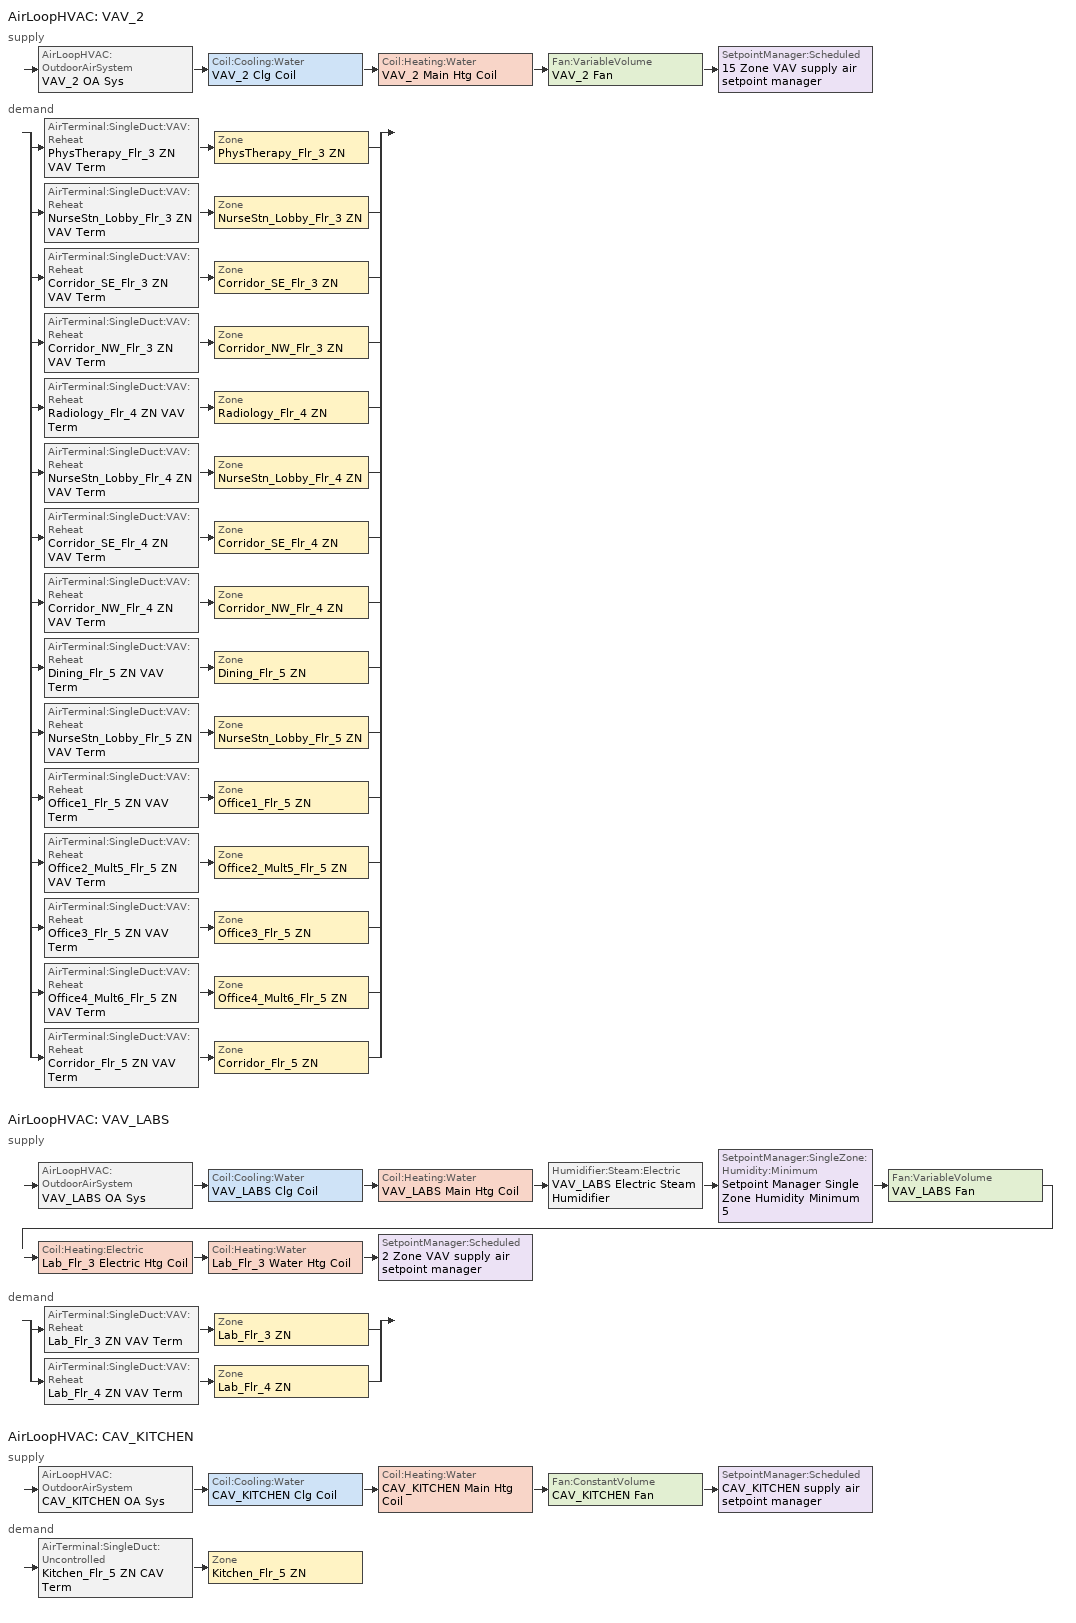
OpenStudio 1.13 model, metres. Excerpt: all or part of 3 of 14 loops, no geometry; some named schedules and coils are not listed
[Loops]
AirLoopHVAC 'VAV_2'
 supply: AirLoopHVAC:OutdoorAirSystem 'VAV_2 OA Sys' > Coil:Cooling:Water 'VAV_2 Clg Coil' > Coil:Heating:Water 'VAV_2 Main Htg Coil' > Fan:VariableVolume 'VAV_2 Fan' > SetpointManager:Scheduled '15 Zone VAV supply air setpoint manager'
 demand: split
  | AirTerminal:SingleDuct:VAV:Reheat 'PhysTherapy_Flr_3 ZN VAV Term' > Zone 'PhysTherapy_Flr_3 ZN'
  | AirTerminal:SingleDuct:VAV:Reheat 'NurseStn_Lobby_Flr_3 ZN VAV Term' > Zone 'NurseStn_Lobby_Flr_3 ZN'
  | AirTerminal:SingleDuct:VAV:Reheat 'Corridor_SE_Flr_3 ZN VAV Term' > Zone 'Corridor_SE_Flr_3 ZN'
  | AirTerminal:SingleDuct:VAV:Reheat 'Corridor_NW_Flr_3 ZN VAV Term' > Zone 'Corridor_NW_Flr_3 ZN'
  | AirTerminal:SingleDuct:VAV:Reheat 'Radiology_Flr_4 ZN VAV Term' > Zone 'Radiology_Flr_4 ZN'
  | AirTerminal:SingleDuct:VAV:Reheat 'NurseStn_Lobby_Flr_4 ZN VAV Term' > Zone 'NurseStn_Lobby_Flr_4 ZN'
  | AirTerminal:SingleDuct:VAV:Reheat 'Corridor_SE_Flr_4 ZN VAV Term' > Zone 'Corridor_SE_Flr_4 ZN'
  | AirTerminal:SingleDuct:VAV:Reheat 'Corridor_NW_Flr_4 ZN VAV Term' > Zone 'Corridor_NW_Flr_4 ZN'
  | AirTerminal:SingleDuct:VAV:Reheat 'Dining_Flr_5 ZN VAV Term' > Zone 'Dining_Flr_5 ZN'
  | AirTerminal:SingleDuct:VAV:Reheat 'NurseStn_Lobby_Flr_5 ZN VAV Term' > Zone 'NurseStn_Lobby_Flr_5 ZN'
  | AirTerminal:SingleDuct:VAV:Reheat 'Office1_Flr_5 ZN VAV Term' > Zone 'Office1_Flr_5 ZN'
  | AirTerminal:SingleDuct:VAV:Reheat 'Office2_Mult5_Flr_5 ZN VAV Term' > Zone 'Office2_Mult5_Flr_5 ZN'
  | AirTerminal:SingleDuct:VAV:Reheat 'Office3_Flr_5 ZN VAV Term' > Zone 'Office3_Flr_5 ZN'
  | AirTerminal:SingleDuct:VAV:Reheat 'Office4_Mult6_Flr_5 ZN VAV Term' > Zone 'Office4_Mult6_Flr_5 ZN'
  | AirTerminal:SingleDuct:VAV:Reheat 'Corridor_Flr_5 ZN VAV Term' > Zone 'Corridor_Flr_5 ZN'
AirLoopHVAC 'VAV_LABS'
 supply: AirLoopHVAC:OutdoorAirSystem 'VAV_LABS OA Sys' > Coil:Cooling:Water 'VAV_LABS Clg Coil' > Coil:Heating:Water 'VAV_LABS Main Htg Coil' > Humidifier:Steam:Electric 'VAV_LABS Electric Steam Humidifier' > SetpointManager:SingleZone:Humidity:Minimum 'Setpoint Manager Single Zone Humidity Minimum 5' > Fan:VariableVolume 'VAV_LABS Fan' > Coil:Heating:Electric 'Lab_Flr_3 Electric Htg Coil' > Coil:Heating:Water 'Lab_Flr_3 Water Htg Coil' > SetpointManager:Scheduled '2 Zone VAV supply air setpoint manager'
 demand: split
  | AirTerminal:SingleDuct:VAV:Reheat 'Lab_Flr_3 ZN VAV Term' > Zone 'Lab_Flr_3 ZN'
  | AirTerminal:SingleDuct:VAV:Reheat 'Lab_Flr_4 ZN VAV Term' > Zone 'Lab_Flr_4 ZN'
AirLoopHVAC 'CAV_KITCHEN'
 supply: AirLoopHVAC:OutdoorAirSystem 'CAV_KITCHEN OA Sys' > Coil:Cooling:Water 'CAV_KITCHEN Clg Coil' > Coil:Heating:Water 'CAV_KITCHEN Main Htg Coil' > Fan:ConstantVolume 'CAV_KITCHEN Fan' > SetpointManager:Scheduled 'CAV_KITCHEN supply air setpoint manager'
 demand: AirTerminal:SingleDuct:Uncontrolled 'Kitchen_Flr_5 ZN CAV Term' > Zone 'Kitchen_Flr_5 ZN'
[Sizing:Zone] Zone Cooling Design Supply Air Temperature Input Method=SupplyAirTemperature; Zone Cooling Design Supply Air Temperature {C}=12.8; Zone Cooling Design Supply Air Temperature Difference {deltaC}=11.11; Zone Heating Design Supply Air Temperature Input Method=SupplyAirTemperature; Zone Heating Design Supply Air Temperature {C}=40; Zone Heating Design Supply Air Temperature Difference {deltaC}=11.11; Zone Cooling Design Supply Air Humidity Ratio {kg-H2O/kg-air}=0.0085; Zone Heating Design Supply Air Humidity Ratio {kg-H2O/kg-air}=0.008; Cooling Design Air Flow Method=DesignDayWithLimit; Heating Design Air Flow Method=DesignDay; Account for Dedicated Outdoor Air System=No; Dedicated Outdoor Air System Control Strategy=NeutralSupplyAir; Dedicated Outdoor Air Low Setpoint Temperature for Design {C}=autosize; Dedicated Outdoor Air High Setpoint Temperature for Design {C}=autosize
Kitchen_Flr_5 ZN; Dining_Flr_5 ZN; NurseStn_Lobby_Flr_4 ZN; Corridor_NW_Flr_3 ZN; Lab_Flr_3 ZN; Corridor_NW_Flr_4 ZN; NurseStn_Lobby_Flr_5 ZN; Office1_Flr_5 ZN; Radiology_Flr_4 ZN; Corridor_Flr_5 ZN; Corridor_SE_Flr_4 ZN; Office4_Mult6_Flr_5 ZN; PhysTherapy_Flr_3 ZN; Lab_Flr_4 ZN; Office2_Mult5_Flr_5 ZN; Office3_Flr_5 ZN; Corridor_SE_Flr_3 ZN; NurseStn_Lobby_Flr_3 ZN
[Zone equipment]
Kitchen_Flr_5 ZN: Kitchen_Flr_5 ZN CAV Term, Kitchen_Flr_5 ZN Exhaust Fan
Dining_Flr_5 ZN: Dining_Flr_5 ZN VAV Term
NurseStn_Lobby_Flr_4 ZN: NurseStn_Lobby_Flr_4 ZN VAV Term
Corridor_NW_Flr_3 ZN: Corridor_NW_Flr_3 ZN VAV Term
Lab_Flr_3 ZN: Lab_Flr_3 ZN VAV Term
Corridor_NW_Flr_4 ZN: Corridor_NW_Flr_4 ZN VAV Term
NurseStn_Lobby_Flr_5 ZN: NurseStn_Lobby_Flr_5 ZN VAV Term
Office1_Flr_5 ZN: Office1_Flr_5 ZN VAV Term
Radiology_Flr_4 ZN: Radiology_Flr_4 ZN VAV Term
Corridor_Flr_5 ZN: Corridor_Flr_5 ZN VAV Term
Corridor_SE_Flr_4 ZN: Corridor_SE_Flr_4 ZN VAV Term
Office4_Mult6_Flr_5 ZN: Office4_Mult6_Flr_5 ZN VAV Term
PhysTherapy_Flr_3 ZN: PhysTherapy_Flr_3 ZN VAV Term
Lab_Flr_4 ZN: Lab_Flr_4 ZN VAV Term
Office2_Mult5_Flr_5 ZN: Office2_Mult5_Flr_5 ZN VAV Term
Office3_Flr_5 ZN: Office3_Flr_5 ZN VAV Term
Corridor_SE_Flr_3 ZN: Corridor_SE_Flr_3 ZN VAV Term
NurseStn_Lobby_Flr_3 ZN: NurseStn_Lobby_Flr_3 ZN VAV Term
[SetpointManager:Scheduled] Control Variable=Temperature
Name | Schedule
15 Zone VAV supply air setpoint manager | Supply Air Temp - 55.04F 5
2 Zone VAV supply air setpoint manager | Supply Air Temp - 55.04F 6
CAV_KITCHEN supply air setpoint manager | Supply Air Temp - 55.04F 7
[AirLoopHVAC] Availability Schedule=Hospital HVACOperationSchd; Design Supply Air Flow Rate {m3/s}=AutoSize
Name | Availability Manager
VAV_2 | Availability Manager Night Cycle 6
VAV_LABS | Availability Manager Night Cycle 7
CAV_KITCHEN | Availability Manager Night Cycle 8
[Sizing:System] Type of Load to Size On=Sensible; Preheat Design Humidity Ratio {kg-H2O/kg-Air}=0.008; Precool Design Temperature {C}=12.8; Precool Design Humidity Ratio {kg-H2O/kg-Air}=0.008; Central Cooling Design Supply Air Temperature {C}=12.8; 100% Outdoor Air in Cooling=No; 100% Outdoor Air in Heating=No; Central Cooling Design Supply Air Humidity Ratio {kg-H2O/kg-Air}=0.0085; Central Heating Design Supply Air Humidity Ratio {kg-H2O/kg-Air}=0.008; Cooling Design Air Flow Method=DesignDay; Cooling Design Air Flow Rate {m3/s}=0; Heating Design Air Flow Method=DesignDay; Heating Design Air Flow Rate {m3/s}=0; System Outdoor Air Method=ZoneSum; Zone Maximum Outdoor Air Fraction=1; Cooling Supply Air Flow Rate Per Floor Area {m3/s-m2}=0.00996765; Cooling Fraction of Autosized Cooling Supply Air Flow Rate=1; Cooling Supply Air Flow Rate Per Unit Cooling Capacity {m3/s-W}=3.94755e-05; Heating Supply Air Flow Rate Per Floor Area {m3/s-m2}=0.00996765; Heating Fraction of Autosized Heating Supply Air Flow Rate=1; Heating Fraction of Autosized Cooling Supply Air Flow Rate=1; Heating Supply Air Flow Rate Per Unit Heating Capacity {m3/s-W}=3.15882e-05; Cooling Design Capacity Method=CoolingDesignCapacity; Cooling Design Capacity {W}=autosize; Cooling Design Capacity Per Floor Area {W/m2}=234.7; Fraction of Autosized Cooling Design Capacity=1; Heating Design Capacity Method=HeatingDesignCapacity; Heating Design Capacity {W}=autosize; Heating Design Capacity Per Floor Area {W/m2}=157; Fraction of Autosized Heating Design Capacity=1; Central Cooling Capacity Control Method=OnOff
Name | Design Outdoor Air Flow Rate {m3/s} | Minimum System Air Flow Ratio | Preheat Design Temperature {C} | Central Heating Design Supply Air Temperature {C} | Sizing Option
VAV_2 | 5.31898 | 0.3 | 7 | 12.8 | Coincident
VAV_LABS | 0.621063 | 1 | 7 | 12.8 | NonCoincident
CAV_KITCHEN | Autosize | 1 | 12.8 | 40 | NonCoincident
[Fan:VariableVolume] Availability Schedule=Always On Discrete; Pressure Rise {Pa}=1389.92; Maximum Flow Rate {m3/s}=Autosize; Fan Power Minimum Flow Rate Input Method=Fraction; Fan Power Minimum Air Flow Rate {m3/s}=0; Motor In Airstream Fraction=1; Fan Power Coefficient 5=0
Name | Fan Efficiency | Fan Power Minimum Flow Fraction | Motor Efficiency | Fan Power Coefficient 1 | Fan Power Coefficient 2 | Fan Power Coefficient 3 | Fan Power Coefficient 4
VAV_2 Fan | 0.6175 | 0.2 | 0.95 | 0.0013 | 0.147 | 0.9506 | -0.0998
VAV_LABS Fan | 0.59605 | 0.7 | 0.917 | 0.1631 | 1.5901 | -0.8817 | 0.1281
[Controller:OutdoorAir] Minimum Outdoor Air Flow Rate {m3/s}=Autosize; Maximum Outdoor Air Flow Rate {m3/s}=Autosize; Economizer Control Action Type=ModulateFlow; Lockout Type=NoLockout; Minimum Limit Type=FixedMinimum; High Humidity Control=No; Heat Recovery Bypass Control Type=BypassWhenOAFlowGreaterThanMinimum
Name | Economizer Control Type | Minimum Outdoor Air Schedule | Controller Mechanical Ventilation | Economizer Maximum Limit Dry-Bulb Temperature {C} | Economizer Maximum Limit Enthalpy {J/kg} | Economizer Minimum Limit Dry-Bulb Temperature {C} | Minimum Fraction of Outdoor Air Schedule
VAV_2 OA Controller | DifferentialEnthalpy | Hospital HVACOperationSchd | VAV_2 Vent Controller
VAV_LABS OA Controller | NoEconomizer | Always On Discrete | VAV_LABS Vent Controller | 28 | 64000 | -100
CAV_KITCHEN OA Controller | DifferentialEnthalpy | Hospital HVACOperationSchd | CAV_KITCHEN Vent Controller |  |  |  | Hospital BLDG_OA_FRAC_SCH
[Controller:MechanicalVentilation] Availability Schedule=Always On Discrete
Name | System Outdoor Air Method
VAV_2 Vent Controller; VAV_LABS Vent Controller | VentilationRateProcedure
CAV_KITCHEN Vent Controller | ZoneSum
[AirLoopHVAC:OutdoorAirSystem]
Name | Controller
VAV_2 OA Sys | VAV_2 OA Controller
VAV_LABS OA Sys | VAV_LABS OA Controller
CAV_KITCHEN OA Sys | CAV_KITCHEN OA Controller
[AvailabilityManager:NightCycle] Control Type=CycleOnAny; Thermostat Tolerance {deltaC}=1; Cycling Run Time {s}=3600
Availability Manager Night Cycle 6; Availability Manager Night Cycle 7; Availability Manager Night Cycle 8
[AirTerminal:SingleDuct:VAV:Reheat] Availability Schedule=Always On Discrete; Maximum Air Flow Rate {m3/s}=AutoSize; Zone Minimum Air Flow Input Method=Constant; Fixed Minimum Air Flow Rate {m3/s}=0; Maximum Hot Water or Steam Flow Rate {m3/s}=AutoSize; Minimum Hot Water or Steam Flow Rate {m3/s}=0; Convergence Tolerance=0.001; Damper Heating Action=Reverse; Maximum Flow per Zone Floor Area During Reheat {m3/s-m2}=0; Maximum Flow Fraction During Reheat=0.5; Maximum Reheat Air Temperature {C}=40; Control For Outdoor Air=No
Name | Constant Minimum Air Flow Fraction | Reheat Coil
PhysTherapy_Flr_3 ZN VAV Term | 0.272004 | PhysTherapy_Flr_3 ZN Rht Coil
NurseStn_Lobby_Flr_3 ZN VAV Term | 0.359492 | NurseStn_Lobby_Flr_3 ZN Rht Coil
Corridor_SE_Flr_3 ZN VAV Term | 0.572254 | Corridor_SE_Flr_3 ZN Rht Coil
Corridor_NW_Flr_3 ZN VAV Term | 0.539319 | Corridor_NW_Flr_3 ZN Rht Coil
Radiology_Flr_4 ZN VAV Term | 0.2 | Radiology_Flr_4 ZN Rht Coil
NurseStn_Lobby_Flr_4 ZN VAV Term | 0.330483 | NurseStn_Lobby_Flr_4 ZN Rht Coil
Corridor_SE_Flr_4 ZN VAV Term | 0.510837 | Corridor_SE_Flr_4 ZN Rht Coil
Corridor_NW_Flr_4 ZN VAV Term | 0.485999 | Corridor_NW_Flr_4 ZN Rht Coil
Dining_Flr_5 ZN VAV Term | 1 | Dining_Flr_5 ZN Rht Coil
NurseStn_Lobby_Flr_5 ZN VAV Term | 0.266835 | NurseStn_Lobby_Flr_5 ZN Rht Coil
Office1_Flr_5 ZN VAV Term | 0.2 | Office1_Flr_5 ZN Rht Coil
Office2_Mult5_Flr_5 ZN VAV Term | 0.2 | Office2_Mult5_Flr_5 ZN Rht Coil
Office3_Flr_5 ZN VAV Term | 0.2 | Office3_Flr_5 ZN Rht Coil
Office4_Mult6_Flr_5 ZN VAV Term | 0.2 | Office4_Mult6_Flr_5 ZN Rht Coil
Corridor_Flr_5 ZN VAV Term | 0.345639 | Corridor_Flr_5 ZN Rht Coil
Lab_Flr_3 ZN VAV Term | 1 | Lab_Flr_3 ZN Rht Coil
Lab_Flr_4 ZN VAV Term | 1 | Lab_Flr_4 ZN Rht Coil
[Fan:ConstantVolume]
CAV_KITCHEN Fan: Availability Schedule=Always On Discrete; Fan Efficiency=0.61165; Pressure Rise {Pa}=1018.77; Maximum Flow Rate {m3/s}=AutoSize; Motor Efficiency=0.941
[AirTerminal:SingleDuct:Uncontrolled]
Kitchen_Flr_5 ZN CAV Term: Availability Schedule=Always On Discrete; Maximum Air Flow Rate {m3/s}=AutoSize
[Fan:ZoneExhaust]
Kitchen_Flr_5 ZN Exhaust Fan: Availability Schedule=Hospital Kitchen_Exhaust_SCH; Fan Efficiency=0.0660786; Pressure Rise {Pa}=124.544; Maximum Flow Rate {m3/s}=3.39802; System Availability Manager Coupling Mode=Decoupled; Balanced Exhaust Fraction Schedule=Hospital Kitchen Exhaust Fan Balanced Exhaust Fraction Schedule
[Refrigeration:Case] Availability Schedule=Always On Discrete; Zone=Kitchen_Flr_5 ZN; Rated Ambient Temperature {C}=23.8889; Rated Ambient Relative Humidity {percent}=55; Latent Case Credit Curve Type=CaseTemperatureMethod; Case Lighting Schedule=Hospital BLDG_LIGHT_SCH; Fraction of Lighting Energy to Case=1; Anti-Sweat Heater Control Type=None; Humidity at Zero Anti-Sweat Heater Energy {percent}=0; Case Height {m}=0; Defrost Energy Correction Curve Type=None
Name | Rated Total Cooling Capacity per Unit Length {W/m} | Rated Latent Heat Ratio | Rated Runtime Fraction | Case Length {m} | Case Operating Temperature {C} | Latent Case Credit Curve | Standard Case Fan Power per Unit Length {W/m} | Operating Case Fan Power per Unit Length {W/m} | Standard Case Lighting Power per Unit Length {W/m} | Fraction of Anti-Sweat Heater Energy to Case | Case Defrost Power per Unit Length {W/m} | Case Defrost Type | Case Defrost Schedule | Case Defrost Drip-Down Schedule | Under Case HVAC Return Air Fraction | Refrigerated Case Restocking Schedule | Case Credit Fraction Schedule
Kitchen_Flr_5 ZN Walkin Freezer | 734 | 0.1 | 0.4 | 10.98 | -23 | Single Shelf Horizontal Latent Energy Multiplier_After2004 | 69 | 69 | 33 | 0 | 364 | Electric | Refrigeration Defrost Schedule | Refrigeration Defrost DripDown Schedule | 0 | Hospital Kitchen_Flr_5_Case:1_WALKINFREEZER_WalkInStockingSched | Refrigeration Case Credit Schedule
Kitchen_Flr_5 ZN Display Case | 886.5 | 0.08 | 0.85 | 8.93 | 2 | Multi Shelf Vertical Latent Energy Multiplier | 67 | 67 | 40 | 0.2 | 0 | OffCycle | Refrigeration Defrost Schedule 1 |  | 0.05 | Hospital Kitchen_Flr_5_Case:2_SELFCONTAINEDDISPLAYCASE_CaseStockingSched
[Refrigeration:Condenser:AirCooled] Rated Subcooling Temperature Difference {deltaC}=0; Condenser Fan Speed Control Type=VariableSpeed; Rated Fan Power {W}=1000; Minimum Fan Air Flow Ratio=0.25
Name | Rated Effective Total Heat Rejection Rate Curve
Refrigeration Condenser Air Cooled 1 | Refrigeration Condenser Air Cooled HR Curve
Refrigeration Condenser Air Cooled 2 | Refrigeration Condenser Air Cooled HR Curve 1
[Refrigeration:System] Minimum Condensing Temperature {C}=21; Refrigeration System Working Fluid Type=R404a; Suction Temperature Control Type=ConstantSuctionTemperature; Suction Piping Zone=Kitchen_Flr_5 ZN
Name | Refrigeration Condenser
Refrigeration System 1 | Refrigeration Condenser Air Cooled 1
Refrigeration System 2 | Refrigeration Condenser Air Cooled 2
[Humidifier:Steam:Electric]
VAV_LABS Electric Steam Humidifier: Rated Capacity {m3/s}=3.72e-05; Rated Power {W}=100000
[SetpointManager:SingleZone:Humidity:Minimum]
Setpoint Manager Single Zone Humidity Minimum 5: Control Variable=MinimumHumidityRatio; Control Zone=Lab_Flr_3 ZN
[Coil:Heating:Electric]
Lab_Flr_3 Electric Htg Coil: Availability Schedule=Always On Discrete
[Schedule:Ruleset]
Name | Default Day Schedule | Summer Design Day Schedule | Winter Design Day Schedule
Hospital BLDG_LIGHT_SCH | Hospital BLDG_LIGHT_SCH Default | Hospital BLDG_LIGHT_SCH Summer Design Day | Hospital BLDG_LIGHT_SCH Winter Design Day
Hospital HVACOperationSchd | Hospital HVACOperationSchd Default | Hospital HVACOperationSchd Summer Design Day | Hospital HVACOperationSchd Winter Design Day
Hospital BLDG_OA_FRAC_SCH | Hospital BLDG_OA_FRAC_SCH Default | Hospital BLDG_OA_FRAC_SCH Summer Design Day | Hospital BLDG_OA_FRAC_SCH Winter Design Day
Supply Air Temp - 55.04F 5 | Supply Air Temp - 55.04F Default 5
Supply Air Temp - 55.04F 6 | Supply Air Temp - 55.04F Default 6
Supply Air Temp - 55.04F 7 | Supply Air Temp - 55.04F Default 7
Hospital Kitchen_Exhaust_SCH | Hospital Kitchen_Exhaust_SCH Default | Hospital Kitchen_Exhaust_SCH Summer Design Day | Hospital Kitchen_Exhaust_SCH Winter Design Day
Hospital Kitchen Exhaust Fan Balanced Exhaust Fraction Schedule | Hospital Kitchen Exhaust Fan Balanced Exhaust Fraction Schedule Default | Hospital Kitchen Exhaust Fan Balanced Exhaust Fraction Schedule Summer Design Day | Hospital Kitchen Exhaust Fan Balanced Exhaust Fraction Schedule Winter Design Day
Refrigeration Defrost Schedule | Refrigeration Defrost Schedule Default
Refrigeration Defrost DripDown Schedule | Refrigeration Defrost DripDown Schedule Default
Refrigeration Case Credit Schedule | Refrigeration Case Credit Schedule Default
Hospital Kitchen_Flr_5_Case:1_WALKINFREEZER_WalkInStockingSched | Hospital Kitchen_Flr_5_Case:1_WALKINFREEZER_WalkInStockingSched Default | Hospital Kitchen_Flr_5_Case:1_WALKINFREEZER_WalkInStockingSched Summer Design Day | Hospital Kitchen_Flr_5_Case:1_WALKINFREEZER_WalkInStockingSched Winter Design Day
Refrigeration Defrost Schedule 1 | Refrigeration Defrost Schedule Default 1
Hospital Kitchen_Flr_5_Case:2_SELFCONTAINEDDISPLAYCASE_CaseStockingSched | Hospital Kitchen_Flr_5_Case:2_SELFCONTAINEDDISPLAYCASE_CaseStockingSched Default | Hospital Kitchen_Flr_5_Case:2_SELFCONTAINEDDISPLAYCASE_CaseStockingSched Summer Design Day | Hospital Kitchen_Flr_5_Case:2_SELFCONTAINEDDISPLAYCASE_CaseStockingSched Winter Design Day
[Schedule:Day]
Hospital BLDG_LIGHT_SCH Default: 8, 0, 0.05, 16, 0, 0.1, 24, 0, 0.05
Hospital BLDG_LIGHT_SCH Sat Day: 7, 0, 0.1, 8, 0, 0.2, 18, 0, 0.4, 24, 0, 0.1
Hospital BLDG_LIGHT_SCH Summer Design Day; Hospital HVACOperationSchd Default; Hospital HVACOperationSchd Winter Design Day; Hospital HVACOperationSchd Summer Design Day: 24, 0, 1
Hospital BLDG_LIGHT_SCH Winter Design Day; Hospital BLDG_OA_FRAC_SCH Default; Hospital Kitchen_Flr_5_Case:2_SELFCONTAINEDDISPLAYCASE_CaseStockingSched Default; Hospital Kitchen_Flr_5_Case:2_SELFCONTAINEDDISPLAYCASE_CaseStockingSched Winter Design Day; Hospital Kitchen_Flr_5_Case:2_SELFCONTAINEDDISPLAYCASE_CaseStockingSched Summer Design Day: 24, 0, 0
Hospital BLDG_OA_FRAC_SCH Winter Design Day; Hospital BLDG_OA_FRAC_SCH Summer Design Day; Hospital BLDG_OA_FRAC_SCH WntrDsn|SmrDsn|Sat|Wkdy Day: 6, 0, 0, 18, 0, 0.25, 24, 0, 0
Supply Air Temp - 55.04F Default 5; Supply Air Temp - 55.04F Default 6; Supply Air Temp - 55.04F Default 7: 24, 0, 12.8
Hospital Kitchen_Exhaust_SCH Default; Hospital Kitchen_Exhaust_SCH Winter Design Day; Hospital Kitchen_Exhaust_SCH Summer Design Day: 7, 0, 0, 24, 0, 1
Hospital Kitchen Exhaust Fan Balanced Exhaust Fraction Schedule Default; Hospital Kitchen Exhaust Fan Balanced Exhaust Fraction Schedule Winter Design Day; Hospital Kitchen Exhaust Fan Balanced Exhaust Fraction Schedule Summer Design Day: 7, 0, 0, 24, 0, 0.4458
Refrigeration Defrost Schedule Default: 11, 0, 0, 11, 20, 1, 23, 0, 0, 23, 20, 1, 24, 0, 0
Refrigeration Defrost DripDown Schedule Default: 11, 0, 0, 11, 30, 1, 23, 0, 0, 23, 30, 1, 24, 0, 0
Refrigeration Case Credit Schedule Default: 7, 0, 0.2, 21, 0, 0.4, 24, 0, 0.2
Hospital Kitchen_Flr_5_Case:1_WALKINFREEZER_WalkInStockingSched Default: 4, 0, 0, 5, 0, 725, 6, 0, 417, 7, 0, 290, 24, 0, 0
Hospital Kitchen_Flr_5_Case:1_WALKINFREEZER_WalkInStockingSched Winter Design Day; Hospital Kitchen_Flr_5_Case:1_WALKINFREEZER_WalkInStockingSched Summer Design Day: 4, 0, 0, 5, 0, 125, 6, 0, 117, 7, 0, 90, 19, 0, 0, 20, 0, 125, 21, 0, 117, 22, 0, 90, 24, 0, 0
Refrigeration Defrost Schedule Default 1: 23, 20, 0, 24, 0, 0
[Schedule:Rule] Date Specification Type=DateRange; Start Month=1; Start Day=1; End Month=12; End Day=31
Name | Schedule Ruleset | Rule Order | Day Schedule | Apply Saturday | Apply Monday | Apply Tuesday | Apply Wednesday | Apply Thursday | Apply Friday | Apply Sunday
Schedule Rule 13 | Hospital BLDG_LIGHT_SCH | 1 | Hospital BLDG_LIGHT_SCH Sat Day | Yes
Schedule Rule 14 | Hospital BLDG_LIGHT_SCH | 0 | Hospital BLDG_LIGHT_SCH Wkdy Day |  | Yes | Yes | Yes | Yes | Yes
Schedule Rule 29 | Hospital BLDG_OA_FRAC_SCH | 0 | Hospital BLDG_OA_FRAC_SCH WntrDsn|SmrDsn|Sat|Wkdy Day | Yes | Yes | Yes | Yes | Yes | Yes
Schedule Rule 30 | Hospital Kitchen_Flr_5_Case:1_WALKINFREEZER_WalkInStockingSched | 0 | Hospital Kitchen_Flr_5_Case:1_WALKINFREEZER_WalkInStockingSched WntrDsn|SmrDsn|Wknd|Mon|Wed|Thu Day | Yes | Yes |  | Yes | Yes |  | Yes
[Schedule:Constant]
Always On Discrete: Value=1
[Curve:Cubic] Minimum Value of x=-35; Maximum Value of x=20
Name | Coefficient1 Constant | Coefficient2 x | Coefficient3 x**2 | Coefficient4 x**3
Single Shelf Horizontal Latent Energy Multiplier_After2004 | 0.0236 | 0.0006 | 0 | 0
Multi Shelf Vertical Latent Energy Multiplier | 0.0265263 | 0.00107803 | -6.02558e-05 | 1.23732e-06
[Curve:Linear] Coefficient1 Constant=0; Coefficient2 x=22000; Minimum Value of x=5; Maximum Value of x=22.2
Refrigeration Condenser Air Cooled HR Curve; Refrigeration Condenser Air Cooled HR Curve 1
